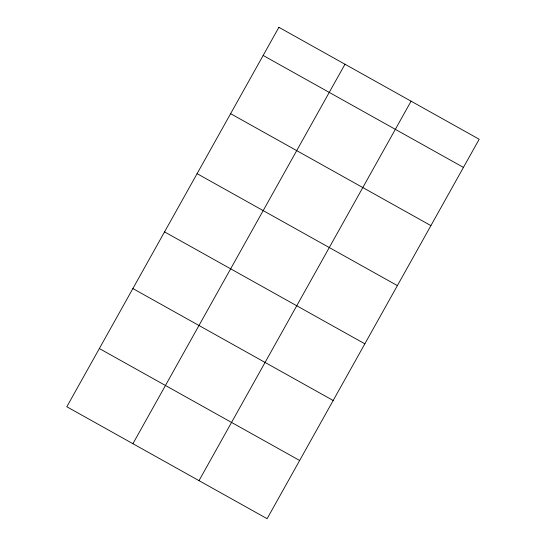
<?xml version="1.0" encoding="UTF-8"?>
<svg xmlns="http://www.w3.org/2000/svg" width="546" height="546" viewBox="0 0 546 546"><rect width="100%" height="100%" fill="white"/><g stroke="black" fill="none" stroke-linecap="round" stroke-linejoin="round"><path stroke-width="0.82" d="M132.917 443.7L344.983 64.244M199.01 480.637L411.083 101.181M263.152 55.46L463.445 167.404M230.61 113.677L430.91 225.621M197.086 173.662L397.386 285.606M164.551 231.886L364.844 343.823M132.876 288.554L333.176 400.498M99.352 348.539L299.652 460.483M278.89 27.3L66.817 406.756L267.11 518.7L479.183 139.244L278.89 27.3"/></g></svg>
